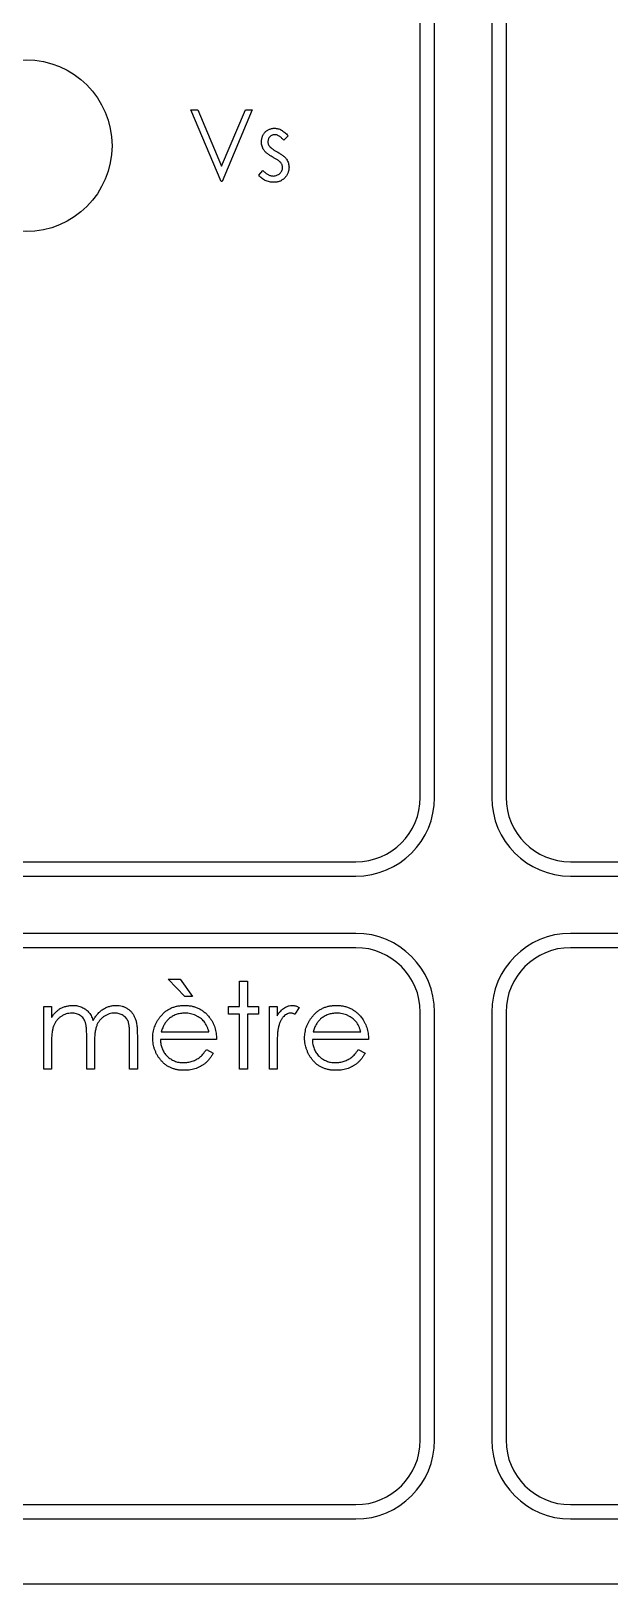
# Model space of a CAD drawing. Header units: millimetres. Extents: x -156 to 156, y -100 to 100.
# Drawn here: x 42.8 to 83.3, y -100.5 to 8 of the extents above; entities that cross this region are included whole.
import ezdxf

# ---------------------------------------------------------------- set-up
doc = ezdxf.new("R2010")
doc.units = ezdxf.units.MM

msp = doc.modelspace()

# ---------------------------------------------------------------- linework, layer by layer
at = {"color": 7, "linetype": 'Continuous', "lineweight": 25}
for p, q in [((75.04, 90.46), (75.04, -45.54)), ((76.04, 90.46), (76.04, -45.54)), ((70.04, -45.54), (70.04, 45.54)), ((71.04, -45.54), (71.04, 45.54)), ((56.12, -2.5), (54.01, 2.5)), ((54.01, 2.5), (54.49, 2.5)), ((54.49, 2.5), (56.15, -1.44)), ((56.15, -1.44), (57.82, 2.5)), ((58.3, 2.5), (56.19, -2.5)), ((57.82, 2.5), (58.3, 2.5)), ((60.8, 0.7), (60.5, 0.38)), ((58.75, -2.07), (59.05, -1.73)), ((56.19, -2.5), (56.12, -2.5)), ((-65.54, -50.04), (65.54, -50.04)), ((80.54, -50.04), (145.46, -50.04)), ((-65.54, -51.04), (65.54, -51.04)), ((80.54, -51.04), (145.46, -51.04)), ((65.54, -55.04), (-65.54, -55.04)), ((145.46, -55.04), (80.54, -55.04)), ((65.54, -56.04), (-65.54, -56.04)), ((145.46, -56.04), (80.54, -56.04)), ((53.58, -59.46), (52.42, -58.23)), ((52.42, -58.23), (53.26, -58.23)), ((53.26, -58.23), (54.12, -59.46)), ((57.42, -60.15), (57.42, -58.38)), ((57.42, -58.38), (57.96, -58.38)), ((57.96, -58.38), (57.96, -60.15)), ((54.12, -59.46), (53.58, -59.46)), ((43.73, -64.54), (43.73, -60.15)), ((43.73, -60.15), (44.27, -60.15)), ((44.27, -60.15), (44.27, -60.91)), ((56.65, -60.15), (57.42, -60.15)), ((56.65, -60.69), (56.65, -60.15)), ((57.42, -60.69), (56.65, -60.69)), ((57.42, -64.54), (57.42, -60.69)), ((57.96, -60.15), (58.73, -60.15)), ((58.73, -60.69), (57.96, -60.69)), ((57.96, -60.69), (57.96, -64.54)), ((58.73, -60.15), (58.73, -60.69)), ((59.5, -64.54), (59.5, -60.15)), ((59.5, -60.15), (60.04, -60.15)), ((60.04, -60.15), (60.04, -60.8)), ((61.58, -60.22), (61.28, -60.69)), ((70.04, -90.46), (70.04, -60.54)), ((71.04, -90.46), (71.04, -60.54)), ((75.04, -60.54), (75.04, -90.46)), ((76.04, -60.54), (76.04, -90.46)), ((44.27, -62.69), (44.27, -64.54)), ((46.73, -64.54), (46.73, -62.31)), ((47.27, -62.83), (47.27, -64.54)), ((49.73, -64.54), (49.73, -62.16)), ((50.27, -62.16), (50.27, -64.54)), ((55.81, -62.46), (51.88, -62.46)), ((51.94, -61.92), (55.27, -61.92)), ((66.42, -62.46), (62.5, -62.46)), ((62.56, -61.92), (65.88, -61.92)), ((55.1, -63.15), (55.58, -63.4)), ((60.04, -63.06), (60.04, -64.54)), ((65.71, -63.15), (66.19, -63.4)), ((44.27, -64.54), (43.73, -64.54)), ((47.27, -64.54), (46.73, -64.54)), ((50.27, -64.54), (49.73, -64.54)), ((57.96, -64.54), (57.42, -64.54)), ((60.04, -64.54), (59.5, -64.54)), ((-65.54, -94.96), (65.54, -94.96)), ((80.54, -94.96), (145.46, -94.96)), ((-65.54, -95.96), (65.54, -95.96)), ((80.54, -95.96), (145.46, -95.96)), ((-155.5, -100.5), (155.5, -100.5))]:
    msp.add_line(p, q, dxfattribs=at)
msp.add_circle((42.5, 0), 6, dxfattribs=at)
for centre, radius, start, end in [((65.54, -45.54), 4.5, 270, 0), ((65.54, -45.54), 5.5, 270, 0), ((80.54, -45.54), 5.5, 180, 270), ((80.54, -45.54), 4.5, 180, 270), ((65.54, -60.54), 5.5, 0, 90), ((80.54, -60.54), 5.5, 90, 180), ((65.54, -60.54), 4.5, 0, 90), ((80.54, -60.54), 4.5, 90, 180), ((65.54, -90.46), 5.5, 270, 0), ((65.54, -90.46), 4.5, 270, 0), ((80.54, -90.46), 5.5, 180, 270), ((80.54, -90.46), 4.5, 180, 270)]:
    msp.add_arc(centre, radius, start, end, dxfattribs=at)
for points, knots in [([(58.94, 0.26), (58.94, 0.29), (58.94, 0.36), (58.96, 0.46), (58.98, 0.55), (59.01, 0.64), (59.04, 0.72), (59.09, 0.8), (59.14, 0.88), (59.2, 0.95), (59.27, 1.01), (59.34, 1.06), (59.42, 1.11), (59.5, 1.15), (59.59, 1.18), (59.68, 1.2), (59.77, 1.22), (59.83, 1.22), (59.87, 1.22)], [0, 0, 0, 0, 0.067978, 0.133044, 0.196507, 0.258613, 0.319728, 0.380873, 0.442636, 0.505079, 0.567881, 0.628814, 0.68891, 0.748765, 0.809386, 0.870884, 0.934037, 1, 1, 1, 1]), ([(59.87, 1.22), (59.9, 1.22), (59.98, 1.21), (60.1, 1.19), (60.22, 1.15), (60.34, 1.09), (60.45, 1.01), (60.57, 0.92), (60.69, 0.82), (60.76, 0.74), (60.8, 0.7)], [0, 0, 0, 0, 0.105714, 0.213412, 0.326127, 0.444452, 0.569061, 0.702712, 0.846318, 1, 1, 1, 1]), ([(59.11, -0.3), (59.08, -0.26), (59.03, -0.18), (58.98, -0.04), (58.95, 0.11), (58.94, 0.21), (58.94, 0.26)], [0, 0, 0, 0, 0.246252, 0.492591, 0.74057, 1, 1, 1, 1]), ([(59.87, 0.77), (59.83, 0.77), (59.77, 0.76), (59.68, 0.73), (59.6, 0.69), (59.53, 0.62), (59.47, 0.55), (59.42, 0.46), (59.4, 0.37), (59.39, 0.31), (59.39, 0.28)], [0, 0, 0, 0, 0.124958, 0.245901, 0.369166, 0.498511, 0.628504, 0.751028, 0.873724, 1, 1, 1, 1]), ([(59.39, 0.28), (59.39, 0.25), (59.4, 0.19), (59.42, 0.11), (59.46, 0.02), (59.5, -0.03), (59.52, -0.05)], [0, 0, 0, 0, 0.24004, 0.479403, 0.731757, 1, 1, 1, 1]), ([(60.5, 0.38), (60.47, 0.42), (60.42, 0.47), (60.34, 0.55), (60.26, 0.62), (60.18, 0.67), (60.1, 0.72), (60.02, 0.75), (59.94, 0.77), (59.89, 0.77), (59.87, 0.77)], [0, 0, 0, 0, 0.158223, 0.305036, 0.441309, 0.565963, 0.683525, 0.793334, 0.898518, 1, 1, 1, 1]), ([(59.74, -0.8), (59.7, -0.78), (59.63, -0.74), (59.53, -0.68), (59.44, -0.61), (59.35, -0.55), (59.28, -0.49), (59.21, -0.43), (59.16, -0.37), (59.12, -0.32), (59.11, -0.3)], [0, 0, 0, 0, 0.1577617, 0.3059502, 0.4437755, 0.5728244, 0.6921542, 0.8022957, 0.9055644, 1, 1, 1, 1]), ([(59.52, -0.05), (59.53, -0.07), (59.55, -0.1), (59.6, -0.14), (59.65, -0.18), (59.71, -0.23), (59.78, -0.28), (59.86, -0.33), (59.94, -0.38), (60.01, -0.41), (60.04, -0.43)], [0, 0, 0, 0, 0.083425, 0.17756, 0.283982, 0.402217, 0.533568, 0.676121, 0.831649, 1, 1, 1, 1]), ([(60.29, -1.18), (60.28, -1.17), (60.26, -1.14), (60.21, -1.1), (60.16, -1.05), (60.09, -1.01), (60.02, -0.96), (59.93, -0.91), (59.84, -0.86), (59.77, -0.82), (59.74, -0.8)], [0, 0, 0, 0, 0.076875, 0.167462, 0.27227, 0.389551, 0.520801, 0.666263, 0.825545, 1, 1, 1, 1]), ([(60.04, -0.43), (60.08, -0.45), (60.15, -0.49), (60.26, -0.56), (60.35, -0.62), (60.44, -0.69), (60.52, -0.75), (60.59, -0.82), (60.65, -0.88), (60.68, -0.92), (60.7, -0.94)], [0, 0, 0, 0, 0.158989, 0.307115, 0.446213, 0.574876, 0.694152, 0.804581, 0.906593, 1, 1, 1, 1]), ([(60.7, -0.94), (60.72, -0.99), (60.77, -1.07), (60.83, -1.21), (60.86, -1.36), (60.86, -1.46), (60.87, -1.51)], [0, 0, 0, 0, 0.248839, 0.495235, 0.743336, 1, 1, 1, 1]), ([(59.79, -2.56), (59.74, -2.56), (59.64, -2.56), (59.5, -2.53), (59.35, -2.49), (59.21, -2.44), (59.08, -2.36), (58.96, -2.28), (58.84, -2.18), (58.78, -2.11), (58.75, -2.07)], [0, 0, 0, 0, 0.126743, 0.251724, 0.377219, 0.504694, 0.631458, 0.755401, 0.877701, 1, 1, 1, 1]), ([(59.05, -1.73), (59.08, -1.76), (59.13, -1.82), (59.22, -1.9), (59.31, -1.97), (59.4, -2.02), (59.49, -2.06), (59.58, -2.09), (59.68, -2.11), (59.74, -2.11), (59.77, -2.12)], [0, 0, 0, 0, 0.147476, 0.285904, 0.417172, 0.540501, 0.659238, 0.775006, 0.887229, 1, 1, 1, 1]), ([(59.77, -2.12), (59.81, -2.11), (59.9, -2.11), (60.02, -2.07), (60.13, -2.02), (60.23, -1.94), (60.31, -1.85), (60.37, -1.75), (60.41, -1.64), (60.41, -1.57), (60.42, -1.53)], [0, 0, 0, 0, 0.134042, 0.261896, 0.387836, 0.517686, 0.644509, 0.764718, 0.880291, 1, 1, 1, 1]), ([(60.87, -1.51), (60.86, -1.54), (60.86, -1.62), (60.85, -1.72), (60.82, -1.82), (60.79, -1.92), (60.75, -2.01), (60.69, -2.1), (60.63, -2.18), (60.56, -2.26), (60.48, -2.33), (60.4, -2.39), (60.31, -2.45), (60.22, -2.49), (60.12, -2.52), (60.01, -2.55), (59.91, -2.56), (59.83, -2.56), (59.79, -2.56)], [0, 0, 0, 0, 0.064548, 0.127199, 0.188597, 0.24864, 0.309525, 0.370037, 0.431889, 0.495704, 0.559519, 0.621372, 0.682397, 0.743568, 0.805498, 0.86864, 0.933066, 1, 1, 1, 1]), ([(60.42, -1.53), (60.42, -1.5), (60.41, -1.43), (60.39, -1.34), (60.35, -1.26), (60.31, -1.2), (60.29, -1.18)], [0, 0, 0, 0, 0.253475, 0.500453, 0.745578, 1, 1, 1, 1]), ([(44.27, -60.91), (44.32, -60.85), (44.41, -60.72), (44.56, -60.55), (44.72, -60.41), (44.82, -60.33), (44.88, -60.3)], [0, 0, 0, 0, 0.283595, 0.543395, 0.780646, 1, 1, 1, 1]), ([(45.69, -60.61), (45.62, -60.62), (45.49, -60.62), (45.3, -60.67), (45.12, -60.74), (44.94, -60.84), (44.78, -60.97), (44.64, -61.12), (44.52, -61.29), (44.44, -61.45), (44.39, -61.59), (44.36, -61.71), (44.33, -61.84), (44.31, -61.98), (44.29, -62.14), (44.28, -62.31), (44.27, -62.5), (44.27, -62.62), (44.27, -62.69)], [0, 0, 0, 0, 0.0686771, 0.136871, 0.2061144, 0.2775382, 0.349772, 0.4212508, 0.4929108, 0.5670266, 0.6066142, 0.649704, 0.6973032, 0.7490857, 0.8048806, 0.865485, 0.9302371, 1, 1, 1, 1]), ([(44.88, -60.3), (44.95, -60.26), (45.09, -60.19), (45.32, -60.13), (45.55, -60.08), (45.7, -60.08), (45.78, -60.07)], [0, 0, 0, 0, 0.253734, 0.503035, 0.750014, 1, 1, 1, 1]), ([(46.73, -62.31), (46.73, -62.24), (46.73, -62.12), (46.73, -61.95), (46.72, -61.79), (46.71, -61.65), (46.69, -61.52), (46.68, -61.41), (46.66, -61.32), (46.62, -61.21), (46.58, -61.1), (46.5, -60.98), (46.4, -60.87), (46.28, -60.78), (46.15, -60.7), (46.01, -60.65), (45.85, -60.62), (45.74, -60.61), (45.69, -60.61)], [0, 0, 0, 0, 0.08253, 0.158779, 0.227738, 0.289946, 0.345499, 0.393896, 0.436374, 0.472122, 0.536384, 0.599078, 0.661948, 0.726311, 0.791771, 0.858647, 0.927305, 1, 1, 1, 1]), ([(45.78, -60.07), (45.83, -60.08), (45.94, -60.08), (46.09, -60.1), (46.24, -60.14), (46.39, -60.2), (46.53, -60.27), (46.65, -60.34), (46.76, -60.43), (46.86, -60.54), (46.95, -60.65), (47.04, -60.79), (47.11, -60.95), (47.15, -61.07), (47.18, -61.13)], [0, 0, 0, 0, 0.084152, 0.166532, 0.248836, 0.331246, 0.412957, 0.490494, 0.566156, 0.639987, 0.716765, 0.802144, 0.895833, 1, 1, 1, 1]), ([(47.18, -61.13), (47.2, -61.09), (47.25, -61.01), (47.32, -60.89), (47.41, -60.78), (47.49, -60.68), (47.58, -60.58), (47.68, -60.49), (47.77, -60.41), (47.91, -60.32), (48.09, -60.22), (48.31, -60.14), (48.55, -60.08), (48.7, -60.08), (48.78, -60.07)], [0, 0, 0, 0, 0.071766, 0.141226, 0.209116, 0.27484, 0.339483, 0.402476, 0.464942, 0.526833, 0.647415, 0.765562, 0.881615, 1, 1, 1, 1]), ([(48.69, -60.61), (48.62, -60.61), (48.49, -60.62), (48.29, -60.67), (48.1, -60.74), (47.93, -60.85), (47.77, -60.98), (47.63, -61.13), (47.51, -61.3), (47.44, -61.46), (47.39, -61.61), (47.36, -61.73), (47.33, -61.87), (47.31, -62.03), (47.29, -62.21), (47.28, -62.4), (47.27, -62.61), (47.27, -62.75), (47.27, -62.83)], [0, 0, 0, 0, 0.068158, 0.134707, 0.201865, 0.270788, 0.340024, 0.408083, 0.476813, 0.547346, 0.58564, 0.628865, 0.677153, 0.730803, 0.789807, 0.854325, 0.924365, 1, 1, 1, 1]), ([(49.73, -62.16), (49.73, -62.1), (49.73, -61.99), (49.73, -61.84), (49.72, -61.7), (49.71, -61.57), (49.69, -61.46), (49.67, -61.36), (49.66, -61.27), (49.62, -61.18), (49.57, -61.07), (49.49, -60.95), (49.39, -60.86), (49.28, -60.77), (49.15, -60.7), (49.01, -60.65), (48.85, -60.62), (48.75, -60.61), (48.69, -60.61)], [0, 0, 0, 0, 0.078343, 0.150563, 0.216151, 0.27568, 0.328707, 0.375904, 0.417302, 0.452693, 0.517265, 0.581217, 0.645322, 0.712024, 0.78013, 0.850218, 0.922649, 1, 1, 1, 1]), ([(48.78, -60.07), (48.86, -60.08), (49, -60.08), (49.21, -60.12), (49.41, -60.2), (49.59, -60.3), (49.75, -60.42), (49.89, -60.57), (50.01, -60.74), (50.09, -60.91), (50.14, -61.05), (50.18, -61.17), (50.21, -61.3), (50.23, -61.45), (50.25, -61.61), (50.26, -61.78), (50.27, -61.97), (50.27, -62.09), (50.27, -62.16)], [0, 0, 0, 0, 0.075604, 0.147965, 0.218797, 0.28947, 0.359724, 0.429708, 0.500497, 0.574429, 0.613947, 0.657155, 0.703973, 0.754939, 0.809707, 0.868833, 0.932385, 1, 1, 1, 1]), ([(51.85, -60.89), (51.91, -60.83), (52.01, -60.7), (52.19, -60.53), (52.39, -60.39), (52.6, -60.27), (52.82, -60.18), (53.06, -60.12), (53.31, -60.08), (53.48, -60.08), (53.56, -60.07)], [0, 0, 0, 0, 0.128835, 0.253589, 0.374643, 0.49534, 0.616325, 0.739759, 0.866842, 1, 1, 1, 1]), ([(53.59, -60.61), (53.54, -60.61), (53.43, -60.62), (53.28, -60.64), (53.13, -60.67), (52.98, -60.71), (52.84, -60.77), (52.71, -60.84), (52.58, -60.93), (52.5, -60.99), (52.46, -61.02)], [0, 0, 0, 0, 0.131092, 0.259141, 0.384162, 0.505992, 0.629098, 0.750669, 0.874039, 1, 1, 1, 1]), ([(53.56, -60.07), (53.65, -60.08), (53.83, -60.08), (54.09, -60.12), (54.33, -60.19), (54.56, -60.28), (54.78, -60.41), (54.98, -60.56), (55.17, -60.73), (55.27, -60.87), (55.33, -60.94)], [0, 0, 0, 0, 0.13204, 0.259033, 0.38188, 0.502258, 0.622752, 0.744743, 0.870109, 1, 1, 1, 1]), ([(55.27, -61.92), (55.25, -61.85), (55.21, -61.71), (55.13, -61.52), (55.04, -61.35), (54.94, -61.21), (54.82, -61.07), (54.68, -60.96), (54.52, -60.86), (54.35, -60.77), (54.17, -60.7), (53.98, -60.65), (53.79, -60.62), (53.66, -60.61), (53.59, -60.61)], [0, 0, 0, 0, 0.09624, 0.185231, 0.267501, 0.3444, 0.419595, 0.496891, 0.576638, 0.660268, 0.745387, 0.83004, 0.914474, 1, 1, 1, 1]), ([(60.04, -60.8), (60.08, -60.74), (60.15, -60.62), (60.28, -60.47), (60.41, -60.34), (60.54, -60.24), (60.68, -60.17), (60.82, -60.11), (60.96, -60.08), (61.06, -60.08), (61.11, -60.07)], [0, 0, 0, 0, 0.160059, 0.306112, 0.438367, 0.560541, 0.675317, 0.786114, 0.892842, 1, 1, 1, 1]), ([(61.01, -60.61), (60.96, -60.62), (60.87, -60.62), (60.75, -60.67), (60.62, -60.74), (60.52, -60.82), (60.44, -60.9), (60.39, -60.97), (60.34, -61.05), (60.29, -61.14), (60.24, -61.23), (60.2, -61.33), (60.17, -61.44), (60.15, -61.52), (60.13, -61.56)], [0, 0, 0, 0, 0.093807, 0.191338, 0.295191, 0.410312, 0.47193, 0.536425, 0.603119, 0.674118, 0.749332, 0.828283, 0.91204, 1, 1, 1, 1]), ([(61.28, -60.69), (61.26, -60.68), (61.21, -60.66), (61.13, -60.63), (61.07, -60.62), (61.03, -60.61), (61.01, -60.61)], [0, 0, 0, 0, 0.295139, 0.56023, 0.794983, 1, 1, 1, 1]), ([(61.11, -60.07), (61.15, -60.08), (61.22, -60.08), (61.34, -60.11), (61.46, -60.16), (61.54, -60.2), (61.58, -60.22)], [0, 0, 0, 0, 0.225278, 0.463523, 0.720324, 1, 1, 1, 1]), ([(62.47, -60.89), (62.52, -60.83), (62.63, -60.7), (62.81, -60.53), (63, -60.39), (63.21, -60.27), (63.44, -60.18), (63.67, -60.12), (63.92, -60.08), (64.09, -60.08), (64.18, -60.07)], [0, 0, 0, 0, 0.128835, 0.253589, 0.374643, 0.49534, 0.616325, 0.739759, 0.866842, 1, 1, 1, 1]), ([(64.21, -60.61), (64.15, -60.61), (64.05, -60.62), (63.89, -60.64), (63.74, -60.67), (63.6, -60.71), (63.46, -60.77), (63.32, -60.84), (63.2, -60.93), (63.12, -60.99), (63.08, -61.02)], [0, 0, 0, 0, 0.131092, 0.259141, 0.384162, 0.505992, 0.629098, 0.750669, 0.874039, 1, 1, 1, 1]), ([(64.18, -60.07), (64.27, -60.08), (64.45, -60.08), (64.7, -60.12), (64.95, -60.19), (65.18, -60.28), (65.39, -60.41), (65.59, -60.56), (65.78, -60.73), (65.89, -60.87), (65.95, -60.94)], [0, 0, 0, 0, 0.13204, 0.259033, 0.38188, 0.502258, 0.622752, 0.744743, 0.870109, 1, 1, 1, 1]), ([(65.88, -61.92), (65.86, -61.85), (65.83, -61.71), (65.75, -61.52), (65.66, -61.35), (65.55, -61.21), (65.43, -61.07), (65.29, -60.96), (65.14, -60.86), (64.97, -60.77), (64.79, -60.7), (64.6, -60.65), (64.4, -60.62), (64.27, -60.61), (64.21, -60.61)], [0, 0, 0, 0, 0.09624, 0.185231, 0.267501, 0.3444, 0.419595, 0.496891, 0.576638, 0.660268, 0.745387, 0.83004, 0.914474, 1, 1, 1, 1]), ([(51.35, -62.36), (51.35, -62.29), (51.35, -62.15), (51.37, -61.96), (51.41, -61.76), (51.47, -61.58), (51.54, -61.4), (51.63, -61.22), (51.73, -61.05), (51.81, -60.95), (51.85, -60.89)], [0, 0, 0, 0, 0.128045, 0.253768, 0.377428, 0.500551, 0.623296, 0.746578, 0.872348, 1, 1, 1, 1]), ([(52.46, -61.02), (52.43, -61.05), (52.38, -61.1), (52.3, -61.19), (52.22, -61.29), (52.16, -61.4), (52.1, -61.51), (52.04, -61.64), (51.99, -61.78), (51.96, -61.87), (51.94, -61.92)], [0, 0, 0, 0, 0.109984, 0.22258, 0.3385, 0.458709, 0.585535, 0.717518, 0.854667, 1, 1, 1, 1]), ([(55.33, -60.94), (55.37, -60.99), (55.44, -61.09), (55.54, -61.26), (55.62, -61.44), (55.69, -61.62), (55.74, -61.82), (55.78, -62.02), (55.8, -62.24), (55.81, -62.38), (55.81, -62.46)], [0, 0, 0, 0, 0.1185218, 0.2362548, 0.3561744, 0.4772497, 0.6015399, 0.7296184, 0.8621583, 1, 1, 1, 1]), ([(60.13, -61.56), (60.13, -61.59), (60.11, -61.67), (60.09, -61.8), (60.07, -61.95), (60.06, -62.13), (60.05, -62.33), (60.04, -62.55), (60.04, -62.8), (60.04, -62.97), (60.04, -63.06)], [0, 0, 0, 0, 0.0708549, 0.1569381, 0.2586004, 0.3758909, 0.5081662, 0.6562378, 0.8201768, 1, 1, 1, 1]), ([(61.96, -62.36), (61.96, -62.29), (61.97, -62.15), (61.99, -61.96), (62.03, -61.76), (62.08, -61.58), (62.16, -61.4), (62.24, -61.22), (62.35, -61.05), (62.43, -60.95), (62.47, -60.89)], [0, 0, 0, 0, 0.128045, 0.253768, 0.377428, 0.500551, 0.623296, 0.746578, 0.872348, 1, 1, 1, 1]), ([(63.08, -61.02), (63.05, -61.05), (62.99, -61.1), (62.91, -61.19), (62.84, -61.29), (62.77, -61.4), (62.71, -61.51), (62.65, -61.64), (62.6, -61.78), (62.57, -61.87), (62.56, -61.92)], [0, 0, 0, 0, 0.109984, 0.22258, 0.3385, 0.458709, 0.585535, 0.717518, 0.854667, 1, 1, 1, 1]), ([(65.95, -60.94), (65.98, -60.99), (66.06, -61.09), (66.15, -61.26), (66.24, -61.44), (66.3, -61.62), (66.36, -61.82), (66.39, -62.02), (66.42, -62.24), (66.42, -62.38), (66.42, -62.46)], [0, 0, 0, 0, 0.118522, 0.236255, 0.356174, 0.47725, 0.60154, 0.729618, 0.862158, 1, 1, 1, 1]), ([(53.55, -64.61), (53.47, -64.61), (53.3, -64.61), (53.06, -64.57), (52.84, -64.52), (52.63, -64.44), (52.43, -64.35), (52.25, -64.23), (52.08, -64.09), (51.93, -63.92), (51.79, -63.75), (51.67, -63.57), (51.57, -63.38), (51.49, -63.18), (51.42, -62.98), (51.38, -62.78), (51.35, -62.57), (51.35, -62.43), (51.35, -62.36)], [0, 0, 0, 0, 0.071579, 0.139629, 0.204797, 0.268135, 0.329814, 0.391301, 0.453434, 0.516552, 0.579631, 0.641119, 0.701294, 0.76081, 0.819932, 0.87892, 0.938983, 1, 1, 1, 1]), ([(51.88, -62.46), (51.89, -62.52), (51.89, -62.63), (51.92, -62.8), (51.95, -62.95), (52.01, -63.1), (52.07, -63.25), (52.15, -63.38), (52.25, -63.51), (52.35, -63.62), (52.47, -63.73), (52.6, -63.82), (52.73, -63.9), (52.87, -63.96), (53.01, -64.01), (53.16, -64.05), (53.32, -64.07), (53.43, -64.07), (53.48, -64.07)], [0, 0, 0, 0, 0.068385, 0.134476, 0.198391, 0.260753, 0.321829, 0.383037, 0.444653, 0.507398, 0.569825, 0.630778, 0.690929, 0.750945, 0.811049, 0.872331, 0.935004, 1, 1, 1, 1]), ([(64.17, -64.61), (64.08, -64.61), (63.92, -64.61), (63.68, -64.57), (63.45, -64.52), (63.24, -64.44), (63.05, -64.35), (62.86, -64.23), (62.69, -64.09), (62.54, -63.92), (62.41, -63.75), (62.29, -63.57), (62.19, -63.38), (62.11, -63.18), (62.04, -62.98), (61.99, -62.78), (61.97, -62.57), (61.96, -62.43), (61.96, -62.36)], [0, 0, 0, 0, 0.071579, 0.139629, 0.204797, 0.268135, 0.329814, 0.391301, 0.453434, 0.516552, 0.579631, 0.641119, 0.701294, 0.76081, 0.819932, 0.87892, 0.938983, 1, 1, 1, 1]), ([(62.5, -62.46), (62.5, -62.52), (62.51, -62.63), (62.53, -62.8), (62.57, -62.95), (62.62, -63.1), (62.69, -63.25), (62.77, -63.38), (62.86, -63.51), (62.97, -63.62), (63.09, -63.73), (63.21, -63.82), (63.34, -63.9), (63.48, -63.96), (63.63, -64.01), (63.78, -64.05), (63.94, -64.07), (64.04, -64.07), (64.1, -64.07)], [0, 0, 0, 0, 0.068385, 0.134476, 0.198391, 0.260753, 0.321829, 0.383037, 0.444653, 0.507398, 0.569825, 0.630778, 0.690929, 0.750945, 0.811049, 0.872331, 0.935004, 1, 1, 1, 1]), ([(53.48, -64.07), (53.54, -64.07), (53.64, -64.07), (53.8, -64.05), (53.96, -64.02), (54.11, -63.97), (54.26, -63.92), (54.4, -63.85), (54.52, -63.78), (54.64, -63.7), (54.75, -63.6), (54.86, -63.47), (54.98, -63.32), (55.06, -63.21), (55.1, -63.15)], [0, 0, 0, 0, 0.082592, 0.163879, 0.245659, 0.327726, 0.40861, 0.485749, 0.559169, 0.630268, 0.705306, 0.792065, 0.889796, 1, 1, 1, 1]), ([(55.58, -63.4), (55.54, -63.47), (55.46, -63.6), (55.34, -63.78), (55.2, -63.94), (55.06, -64.08), (54.9, -64.21), (54.74, -64.31), (54.57, -64.4), (54.39, -64.48), (54.2, -64.54), (53.99, -64.58), (53.78, -64.61), (53.63, -64.61), (53.55, -64.61)], [0, 0, 0, 0, 0.09337, 0.181661, 0.265874, 0.346355, 0.4246, 0.501903, 0.579992, 0.658443, 0.738672, 0.821894, 0.908801, 1, 1, 1, 1]), ([(64.1, -64.07), (64.15, -64.07), (64.26, -64.07), (64.42, -64.05), (64.58, -64.02), (64.73, -63.97), (64.87, -63.92), (65.01, -63.85), (65.14, -63.78), (65.25, -63.7), (65.37, -63.6), (65.48, -63.47), (65.6, -63.32), (65.67, -63.21), (65.71, -63.15)], [0, 0, 0, 0, 0.082592, 0.163879, 0.245659, 0.327726, 0.40861, 0.485749, 0.559169, 0.630268, 0.705306, 0.792065, 0.889796, 1, 1, 1, 1]), ([(66.19, -63.4), (66.15, -63.47), (66.08, -63.6), (65.95, -63.78), (65.82, -63.94), (65.67, -64.08), (65.52, -64.21), (65.36, -64.31), (65.18, -64.4), (65, -64.48), (64.81, -64.54), (64.61, -64.58), (64.39, -64.61), (64.24, -64.61), (64.17, -64.61)], [0, 0, 0, 0, 0.0933699, 0.1816608, 0.2658742, 0.3463548, 0.4245999, 0.5019032, 0.5799921, 0.6584434, 0.7386722, 0.8218941, 0.9088008, 1, 1, 1, 1])]:
    msp.add_open_spline(points, degree=3, knots=knots, dxfattribs=at)

doc.saveas('drawing.dxf')
